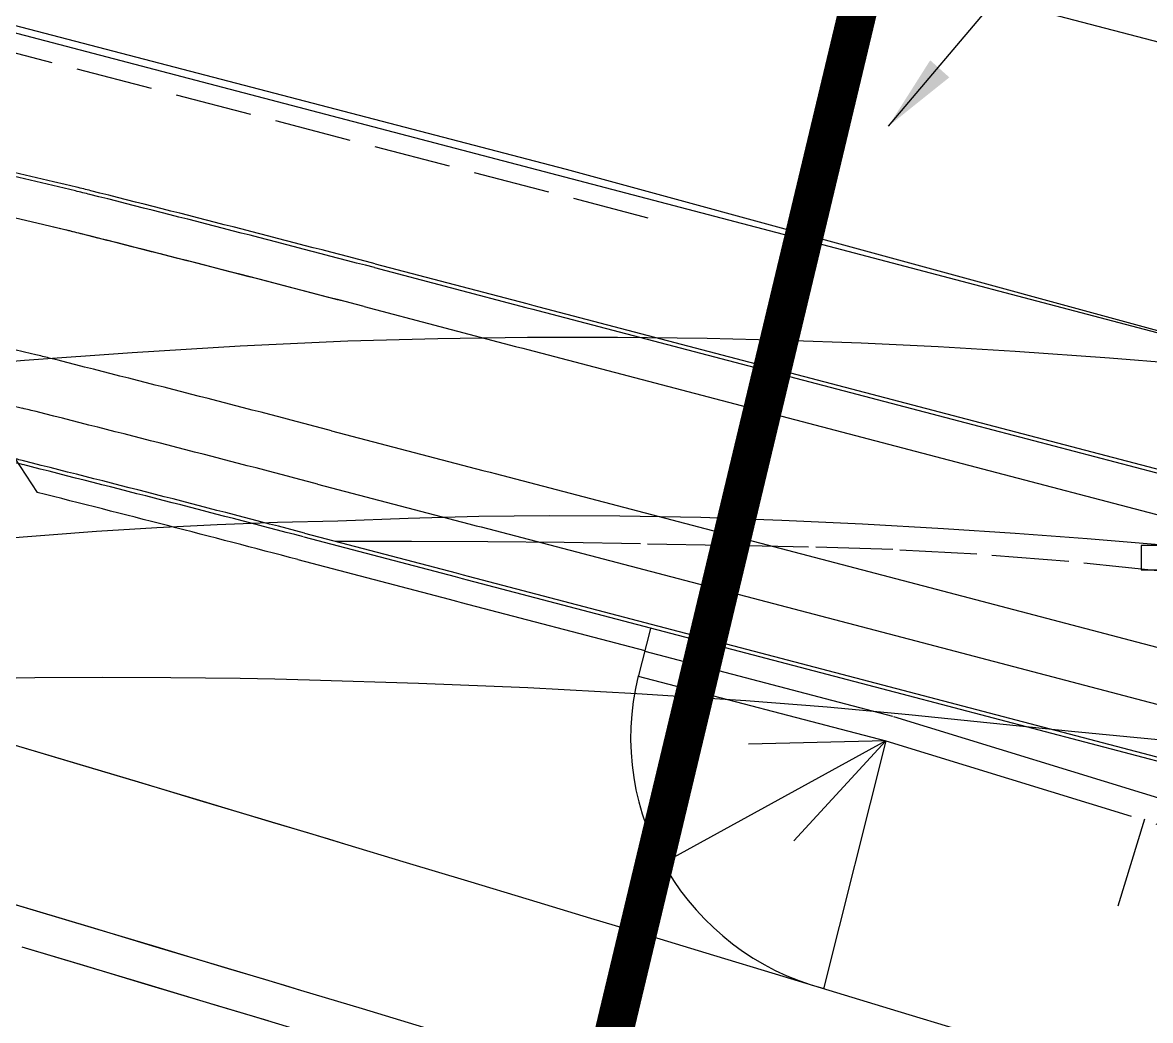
# Model space of a CAD drawing. Header units: millimetres. Extents: x 127045 to 128191, y 151549 to 152340.
# Drawn here: x 127429.78 to 127473.73, y 151959.5 to 151998.39 of the extents above; entities that cross this region are included whole.
import ezdxf

# ---------------------------------------------------------------- set-up
doc = ezdxf.new("R2010")
doc.units = ezdxf.units.MM
doc.header["$MEASUREMENT"] = 0
for name, pattern in [('HTS', [7.5, 4, -1, 1.5, -1]), ('INT_344$0$TYPE1', [4, 3, -1]), ('TGV_344$0$TYPE1', [4, 3, -1]), ('VOI_344$0$TYPE3', [11, 10, -1])]:
    doc.linetypes.add(name, pattern=pattern)
doc.layers.get('0').update_dxf_attribs({"color": 252, "linetype": 'CONTINUOUS'})
for name, color, linetype in [('-GAI_POS', 7, 'CONTINUOUS'), ('HT_SOU_POS', 1, 'HTS'), ('INT_344$0$102', 252, 'CONTINUOUS'), ('INT_344$0$104', 252, 'CONTINUOUS'), ('INT_344$0$105', 252, 'CONTINUOUS'), ('INT_344$0$136', 252, 'CONTINUOUS'), ('TGV_344$0$1', 252, 'CONTINUOUS'), ('TGV_344$0$5', 252, 'CONTINUOUS'), ('TXT_GAI_POS', 7, 'CONTINUOUS'), ('VOI_344$0$101', 252, 'CONTINUOUS'), ('VOI_344$0$104', 252, 'CONTINUOUS'), ('VOI_344$0$113', 252, 'CONTINUOUS'), ('VOI_344$0$136', 252, 'CONTINUOUS')]:
    doc.layers.add(name, color=color, linetype=linetype)

# ---------------------------------------------------------------- blocks, each defined once
blk = doc.blocks.new('INT_344')
at = {"layer": 'INT_344$0$102'}
for p, q in [((127430.192068, 151963.794393, 58.036018), (127427.795836, 151964.51087, 58.000347)), ((127430.201704, 151963.791698, 58.035679), (127427.805439, 151964.508064, 58.000491)), ((127432.588074, 151963.077163, 58.07169), (127430.192068, 151963.794393, 58.036018)), ((127432.597679, 151963.074364, 58.071834), (127430.201704, 151963.791698, 58.035679)), ((127434.983898, 151962.359323, 58.107361), (127432.588074, 151963.077163, 58.07169)), ((127434.993366, 151962.356066, 58.107988), (127432.597679, 151963.074364, 58.071834)), ((127432.155871, 151961.634187, 57.981689), (127429.76037, 151962.351265, 57.946018)), ((127432.165474, 151961.631388, 57.981833), (127429.770004, 151962.348571, 57.945679)), ((127436.395196, 151961.936077, 58.128828), (127434.983898, 151962.359323, 58.107361)), ((127437.388858, 151961.637121, 58.144143), (127434.993366, 151962.356066, 58.107988)), ((127437.806376, 151961.512439, 58.150295), (127436.395196, 151961.936077, 58.128828)), ((127434.55119, 151960.916498, 58.017361), (127432.155871, 151961.634187, 57.981689)), ((127434.560655, 151960.913242, 58.017988), (127432.165474, 151961.631388, 57.981833)), ((127439.78425, 151960.917845, 58.180298), (127437.388858, 151961.637121, 58.144143)), ((127439.217439, 151961.088408, 58.171762), (127437.806376, 151961.512439, 58.150295)), ((127440.628383, 151960.663984, 58.19323), (127439.217439, 151961.088408, 58.171762)), ((127435.96219, 151960.493341, 58.038828), (127434.55119, 151960.916498, 58.017361)), ((127436.955642, 151960.194448, 58.054143), (127434.560655, 151960.913242, 58.017988)), ((127439.995302, 151960.85444, 58.183531), (127439.78425, 151960.917845, 58.180298)), ((127440.206341, 151960.790995, 58.186764), (127439.995302, 151960.85444, 58.183531)), ((127440.417368, 151960.72751, 58.189997), (127440.206341, 151960.790995, 58.186764)), ((127440.628383, 151960.663984, 58.19323), (127440.417368, 151960.72751, 58.189997)), ((127443.023241, 151959.942927, 58.229955), (127440.628383, 151960.663984, 58.19323)), ((127443.023167, 151959.942683, 58.229955), (127440.628383, 151960.663984, 58.19323)), ((127437.373073, 151960.069792, 58.060295), (127435.96219, 151960.493341, 58.038828)), ((127439.35053, 151959.475324, 58.090298), (127436.955642, 151960.194448, 58.054143)), ((127438.783838, 151959.645851, 58.081762), (127437.373073, 151960.069792, 58.060295)), ((127445.417851, 151959.221051, 58.26668), (127443.023167, 151959.942683, 58.229955)), ((127445.417915, 151959.221261, 58.26668), (127443.023241, 151959.942927, 58.229955)), ((127440.194485, 151959.221516, 58.10323), (127438.783838, 151959.645851, 58.081762))]:
    blk.add_line(p, q, dxfattribs=at)
at = {"layer": 'INT_344$0$104'}
for p, q in [((127443.489124, 151988.833578), (127449.388382, 151987.285861)), ((127449.388382, 151987.285861), (127449.671138, 151987.211677)), ((127449.671138, 151987.211677), (127449.863678, 151987.161163)), ((127449.863678, 151987.161163), (127466.79608, 151982.718813)), ((127466.79608, 151982.718813), (127502.434561, 151973.368774)), ((127440.773789, 151978.483846), (127446.673048, 151976.936128)), ((127446.673048, 151976.936128), (127446.955804, 151976.861945)), ((127446.955804, 151976.861945), (127447.148343, 151976.811431)), ((127447.148343, 151976.811431), (127464.080746, 151972.36908)), ((127464.080746, 151972.36908), (127499.719227, 151963.019042))]:
    blk.add_line(p, q, dxfattribs=at)
for centre, radius, start, end in [((127336.832452, 151591.515464), 411.429636, 76.64800152, 78.67553167), ((127424.512022, 151960.857463), 31.822977, 75.6310225, 76.6774653), ((127144.116997, 150848.495576), 1178.980249, 75.290126068, 75.846123222), ((127422.91172, 151954.370509), 27.804416, 75.6038046, 76.6477264), ((127144.544509, 150850.186318), 1166.536368, 75.289264755, 75.844574363)]:
    blk.add_arc(centre, radius, start, end, dxfattribs=at)
at = {"layer": 'INT_344$0$105', "linetype": 'INT_344$0$TYPE1'}
for p, q in [((127431.898348, 151969.498338, 57.017618), (127429.500118, 151970.215412, 56.981948)), ((127431.907992, 151969.495641, 57.017277), (127429.509729, 151970.212604, 56.982089)), ((127434.296351, 151968.78051, 57.053288), (127431.898348, 151969.498338, 57.017618)), ((127434.305964, 151968.777709, 57.053432), (127431.907992, 151969.495641, 57.017277)), ((127436.694172, 151968.062072, 57.088959), (127434.296351, 151968.78051, 57.053288)), ((127436.703648, 151968.058812, 57.089588), (127434.305964, 151968.777709, 57.053432)), ((127438.106647, 151967.638473, 57.110426), (127436.694172, 151968.062072, 57.088959)), ((127439.101136, 151967.339268, 57.125744), (127436.703648, 151968.058812, 57.089588)), ((127439.519003, 151967.214482, 57.131893), (127438.106647, 151967.638473, 57.110426)), ((127441.498526, 151966.619392, 57.1619), (127439.101136, 151967.339268, 57.125744)), ((127440.931242, 151966.790097, 57.15336), (127439.519003, 151967.214482, 57.131893)), ((127442.343363, 151966.365319, 57.174828), (127440.931242, 151966.790097, 57.15336)), ((127441.709753, 151966.555934, 57.165132), (127441.498526, 151966.619392, 57.1619)), ((127441.920969, 151966.492436, 57.168364), (127441.709753, 151966.555934, 57.165132)), ((127442.132172, 151966.428898, 57.171596), (127441.920969, 151966.492436, 57.168364)), ((127442.343363, 151966.365319, 57.174828), (127442.132172, 151966.428898, 57.171596)), ((127444.740216, 151965.643662, 57.211553), (127442.343363, 151966.365319, 57.174828)), ((127444.740143, 151965.643417, 57.211553), (127442.343363, 151966.365319, 57.174828)), ((127447.136823, 151964.921184, 57.248278), (127444.740143, 151965.643417, 57.211553)), ((127447.136887, 151964.921394, 57.248278), (127444.740216, 151965.643662, 57.211553)), ((127449.533308, 151964.198302, 57.285003), (127447.136823, 151964.921184, 57.248278)), ((127449.53333, 151964.198373, 57.285003), (127447.136887, 151964.921394, 57.248278)), ((127451.929502, 151963.474456, 57.321728), (127449.533308, 151964.198302, 57.285003)), ((127451.929502, 151963.474456, 57.321728), (127449.53333, 151964.198373, 57.285003)), ((127454.325403, 151962.749642, 57.358453), (127451.929502, 151963.474456, 57.321728)), ((127454.325403, 151962.749642, 57.358453), (127451.929502, 151963.474456, 57.321728)), ((127456.721051, 151962.023989, 57.395178), (127454.325403, 151962.749642, 57.358453)), ((127456.721051, 151962.023989, 57.395178), (127454.325403, 151962.749642, 57.358453)), ((127459.116444, 151961.297498, 57.431903), (127456.721051, 151962.023989, 57.395178)), ((127459.116444, 151961.297498, 57.431903), (127456.721051, 151962.023989, 57.395178)), ((127461.511583, 151960.570168, 57.468628), (127459.116444, 151961.297498, 57.431903)), ((127461.511583, 151960.570168, 57.468628), (127459.116444, 151961.297498, 57.431903)), ((127463.906466, 151959.841999, 57.505353), (127461.511583, 151960.570168, 57.468628)), ((127463.906466, 151959.841999, 57.505353), (127461.511583, 151960.570168, 57.468628)), ((127466.301095, 151959.112991, 57.542078), (127463.906466, 151959.841999, 57.505353)), ((127466.301095, 151959.112991, 57.542078), (127463.906466, 151959.841999, 57.505353))]:
    blk.add_line(p, q, dxfattribs=at)
at = {"layer": 'INT_344$0$136', "linetype": 'Continuous'}
blk.add_line((127427.485294, 151984.41798, 64.065643), (127430.35673, 151980.074284), dxfattribs=at)
blk = doc.blocks.new('TGV_344$0$952_BORNEHM')
for p, q in [((7, 3), (7, 9)), ((11, 9), (11, 3)), ((11, 6), (7, 6))]:
    blk.add_line(p, q)
for points in [[(15, 3), (15, 9), (17, 6), (19, 9), (19, 3)], [(3, 3), (-3, 3), (-3, -3), (3, -3), (3, 3)]]:
    blk.add_lwpolyline(points)
blk = doc.blocks.new('TGV_344')
at = {"linetype": 'Continuous'}
for p, q in [((127430.260674, 151972.856122, 62.717), (127432.910843, 151972.869119, 62.751)), ((127432.910843, 151972.869119, 62.751), (127435.561, 151972.865, 62.785)), ((127427.610638, 151972.822314, 62.683), (127430.260674, 151972.856122, 62.717)), ((127435.561, 151972.865, 62.785), (127436.91123, 151972.854198, 62.845501)), ((127436.91123, 151972.854198, 62.845501), (127438.261351, 151972.83393, 62.906)), ((127438.261351, 151972.83393, 62.906), (127439.611296, 151972.804197, 62.9665)), ((127439.611296, 151972.804197, 62.9665), (127440.961, 151972.765, 63.027)), ((127440.961, 151972.765, 62.917999), (127445.214237, 151972.640779, 63.102505)), ((127445.214237, 151972.640779, 63.102505), (127449.465711, 151972.466355, 63.286999)), ((127449.465711, 151972.466355, 63.286999), (127453.714829, 151972.241751, 63.471492)), ((127453.714829, 151972.241751, 63.471492), (127457.961, 151971.967, 63.655998)), ((127457.961, 151971.967, 63.655998), (127461.140447, 151971.713977, 63.915021)), ((127461.140447, 151971.713977, 63.915021), (127464.315823, 151971.414141, 64.174034)), ((127464.315823, 151971.414141, 64.174034), (127467.488615, 151971.090999, 64.43303)), ((127467.488615, 151971.090999, 64.43303), (127470.661, 151970.768, 64.692001)), ((127470.661, 151970.768, 64.692001), (127473.487906, 151970.496222, 64.773223)), ((127473.487906, 151970.496222, 64.773223), (127476.316632, 151970.231408, 64.85447))]:
    blk.add_line(p, q, dxfattribs=at)
at = {"layer": 'TGV_344$0$1'}
for p, q in [((127435.76, 152007.669, 60.416), (127486.06, 151994.472, 61.181)), ((127407.916559, 152003.912832, 0.119917), (127450.961, 151992.668, 59.881001)), ((127450.961, 151992.668, 59.881001), (127475.161, 151986.07, 60.16)), ((127445.960268, 151986.065961, 60.645994), (127442.461, 151985.967, 60.727001)), ((127449.460547, 151986.111186, 60.564995), (127445.960268, 151986.065961, 60.645994)), ((127452.960961, 151986.109565, 60.484), (127449.460547, 151986.111186, 60.564995)), ((127456.461, 151986.068, 60.403), (127452.960961, 151986.109565, 60.484)), ((127459.463067, 151985.99756, 60.359998), (127456.461, 151986.068, 60.403)), ((127438.255499, 151985.776803, 60.823762), (127434.053767, 151985.51898, 60.920511)), ((127442.461, 151985.967, 60.727001), (127438.255499, 151985.776803, 60.823762)), ((127462.464012, 151985.889965, 60.316999), (127459.463067, 151985.99756, 60.359998)), ((127465.463435, 151985.746637, 60.274), (127462.464012, 151985.889965, 60.316999)), ((127468.461, 151985.569, 60.230999), (127465.463435, 151985.746637, 60.274)), ((127429.855848, 151985.209677, 61.017254), (127425.661, 151984.865, 61.113998)), ((127434.053767, 151985.51898, 60.920511), (127429.855848, 151985.209677, 61.017254)), ((127472.141412, 151985.308623, 60.27625), (127468.461, 151985.569, 60.230999)), ((127475.818547, 151985.005469, 60.321499), (127472.141412, 151985.308623, 60.27625)), ((127442.061, 151978.966, 60.412998), (127444.809622, 151979.075909, 60.358995)), ((127444.809622, 151979.075909, 60.358995), (127447.559546, 151979.146054, 60.304998)), ((127447.559546, 151979.146054, 60.304998), (127450.310197, 151979.17642, 60.251001)), ((127450.310197, 151979.17642, 60.251001), (127453.061, 151979.167, 60.196999)), ((127453.061, 151979.167, 60.196999), (127456.213445, 151979.106013, 60.228503)), ((127456.213445, 151979.106013, 60.228503), (127459.364404, 151978.994956, 60.260004)), ((127432.661, 151978.565, 60.702), (127435.008909, 151978.709845, 60.612246)), ((127435.008909, 151978.709845, 60.612246), (127437.358463, 151978.824972, 60.522499)), ((127437.358463, 151978.824972, 60.522499), (127439.709285, 151978.910361, 60.432752)), ((127439.709285, 151978.910361, 60.432752), (127442.061, 151978.966, 60.342999)), ((127459.364404, 151978.994956, 60.260004), (127462.513522, 151978.845174, 60.291503)), ((127462.513522, 151978.845174, 60.291503), (127465.661, 151978.668, 60.323002)), ((127465.661, 151978.668, 60.323002), (127468.464338, 151978.488896, 60.266753)), ((127428.103839, 151978.215825, 60.843764), (127432.661, 151978.565, 60.702)), ((127468.464338, 151978.488896, 60.266753), (127471.266073, 151978.284415, 60.210505)), ((127471.266073, 151978.284415, 60.210505), (127474.065361, 151978.046968, 60.154255))]:
    blk.add_line(p, q, dxfattribs=at)
at = {"layer": 'TGV_344$0$5', "linetype": 'TGV_344$0$TYPE1'}
for p, q in [((127454.161, 151990.768, 59.931999), (127400.061, 152004.865, 59.289001)), ((127444.93616, 151978.165939, 60.408499), (127441.961, 151978.166, 60.412998)), ((127447.911274, 151978.149418, 60.403999), (127444.93616, 151978.165939, 60.408499)), ((127450.886251, 151978.116438, 60.3995), (127447.911274, 151978.149418, 60.403999)), ((127453.861, 151978.067, 60.395), (127450.886251, 151978.116438, 60.3995)), ((127457.136243, 151978.008719, 60.395), (127453.861, 151978.067, 60.395)), ((127460.412377, 151977.94625, 60.395), (127457.136243, 151978.008719, 60.395)), ((127463.688245, 151977.844386, 60.395), (127460.412377, 151977.94625, 60.395)), ((127466.961, 151977.668, 60.395), (127463.688245, 151977.844386, 60.395)), ((127470.544901, 151977.37724, 60.43776), (127466.961, 151977.668, 60.395)), ((127474.121218, 151977.005347, 60.480514), (127470.544901, 151977.37724, 60.43776))]:
    blk.add_line(p, q, dxfattribs=at)
at = {"linetype": 'Continuous', "xscale": 0.159091, "yscale": 0.159091}
blk.add_blockref('TGV_344$0$952_BORNEHM', (127473.842, 151977.529, 60.327999), dxfattribs=at)
blk = doc.blocks.new('VOI_344')
at = {"linetype": 'Continuous'}
blk.add_arc((127463.588, 151970.516), 10.11, 166.1742, 255.2292, dxfattribs=at)
at = {"layer": 'VOI_344$0$101'}
for p, q in [((127425.388, 151999.061, 59.589), (127460.21, 151989.927, 60.106)), ((127460.21, 151989.927, 60.106), (127490.966, 151981.838, 60.518)), ((127443.091, 151987.315), (127448.99, 151985.767)), ((127443.091, 151987.315), (127448.99, 151985.767)), ((127448.99, 151985.767), (127449.273, 151985.693)), ((127448.99, 151985.767), (127449.273, 151985.693)), ((127449.273, 151985.693), (127449.465, 151985.643)), ((127449.273, 151985.693), (127449.465, 151985.643)), ((127449.465, 151985.643), (127466.398, 151981.2)), ((127449.465, 151985.643), (127466.398, 151981.2)), ((127441.822, 151982.479), (127447.721, 151980.931)), ((127447.721, 151980.931), (127448.004, 151980.857)), ((127448.004, 151980.857), (127448.196, 151980.806)), ((127448.196, 151980.806), (127465.129, 151976.364)), ((127466.398, 151981.2), (127502.036, 151971.85)), ((127466.398, 151981.2), (127502.036, 151971.85)), ((127441.276, 151980.399), (127447.176, 151978.851)), ((127447.176, 151978.851), (127447.458, 151978.777)), ((127447.458, 151978.777), (127447.651, 151978.727)), ((127447.651, 151978.727), (127464.583, 151974.284)), ((127465.129, 151976.364), (127500.767, 151967.014)), ((127464.583, 151974.284), (127500.222, 151964.934))]:
    blk.add_line(p, q, dxfattribs=at)
for centre, radius, start, end in [((127336.832, 151591.515), 409.86, 76.64703, 78.67456), ((127337.518, 151594.703), 406.6, 76.64605, 78.67335), ((127423.392, 151956.319), 34.928, 75.6538, 76.6984), ((127424.512, 151960.857), 30.253, 75.6193, 76.6657), ((127144.117, 150848.496), 1177.41, 75.290115, 75.846113), ((127144.427, 150849.721), 1176.146, 75.289563, 75.845102), ((127337.518, 151594.703), 401.6, 76.6429, 78.6702), ((127337.817, 151596.093), 398.028, 76.64101, 78.66831), ((127423.392, 151956.319), 29.928, 75.6202, 76.6648), ((127144.427, 150849.721), 1171.146, 75.289522, 75.845061), ((127422.912, 151954.371), 29.784, 75.6205, 76.6645), ((127144.544, 150850.186), 1168.517, 75.289281, 75.84459)]:
    blk.add_arc(centre, radius, start, end, dxfattribs=at)
at = {"layer": 'VOI_344$0$104'}
for p, q in [((127443.527, 151988.979), (127449.426, 151987.431)), ((127449.426, 151987.431), (127449.709, 151987.357)), ((127449.709, 151987.357), (127449.902, 151987.306)), ((127449.902, 151987.306), (127466.834, 151982.864)), ((127466.834, 151982.864), (127502.473, 151973.514)), ((127440.736, 151978.339), (127446.635, 151976.791)), ((127446.635, 151976.791), (127446.918, 151976.717)), ((127446.918, 151976.717), (127447.11, 151976.666)), ((127447.11, 151976.666), (127464.043, 151972.224)), ((127464.043, 151972.224), (127499.681, 151962.874))]:
    blk.add_line(p, q, dxfattribs=at)
for centre, radius, start, end in [((127336.832, 151591.515), 411.58, 76.6481, 78.67563), ((127424.512, 151960.857), 31.973, 75.632, 76.6784), ((127144.117, 150848.496), 1179.13, 75.29013, 75.846127), ((127422.912, 151954.37), 27.654, 75.6025, 76.6464), ((127144.544, 150850.186), 1166.386, 75.289263, 75.844572)]:
    blk.add_arc(centre, radius, start, end, dxfattribs=at)
at = {"layer": 'VOI_344$0$113', "linetype": 'VOI_344$0$TYPE3'}
for p, q in [((127454.244, 151974.769), (127453.766, 151972.893)), ((127453.773, 151972.919), (127463.421, 151970.388)), ((127463.421, 151970.388), (127454.742, 151965.62)), ((127463.421, 151970.388), (127458.067, 151970.26)), ((127463.421, 151970.388), (127459.834, 151966.492)), ((127463.421, 151970.388), (127460.994, 151960.728)), ((127463.421, 151970.388), (127498.825, 151959.514)), ((127473.498, 151967.334), (127472.463, 151963.954))]:
    blk.add_line(p, q, dxfattribs=at)
at = {"layer": 'VOI_344$0$136'}
for p, q in [((127440.505, 151977.459), (127446.404, 151975.911)), ((127446.404, 151975.911), (127446.687, 151975.837)), ((127446.687, 151975.837), (127446.879, 151975.786)), ((127446.879, 151975.786), (127454.033, 151973.909))]:
    blk.add_line(p, q, dxfattribs=at)
at = {"layer": 'VOI_344$0$136', "linetype": 'Continuous'}
for p, q in [((127454.027, 151973.886), (127463.675, 151971.355)), ((127463.715, 151971.344), (127499.118, 151960.47))]:
    blk.add_line(p, q, dxfattribs=at)
at = {"layer": 'VOI_344$0$136'}
blk.add_arc((127165.546, 150931.717), 1081.285, 75.268548, 75.823858, dxfattribs=at)
blk = doc.blocks.new('FR-344-A')
for name in ['TGV_344', 'INT_344', 'VOI_344']:
    blk.add_blockref(name, (0, 0))

msp = doc.modelspace()

# ---------------------------------------------------------------- linework, layer by layer
at = {"layer": '-GAI_POS', "const_width": 1.5}
msp.add_lwpolyline([(127444.041, 151922.244), (127465.663, 152012.804)], dxfattribs=at)
at = {"layer": 'HT_SOU_POS', "color": 2}
msp.add_lwpolyline([(127390, 152141.033), (127389.901, 152136.65, 0.169974), (127398.088, 152119.896), (127398.088, 152119.896), (127437.521, 152089.724), (127466.241, 152013.786), (127440.587, 151908.536), (127427.332, 151912.842), (127416.74, 151915.187), (127407.015, 151916.778), (127402.792, 151916.937), (127398.627, 151917.205), (127395.186, 151917.189)], format="xyb", dxfattribs=at)
at = {"layer": 'HT_SOU_POS', "color": 13, "linetype": 'Continuous'}
msp.add_lwpolyline([(127390.613, 152140.981), (127390.086, 152136.672, 0.169974), (127398.218, 152120.028, 0.005067), (127428.36, 152096.821), (127437.727, 152089.878), (127466.435, 152013.798), (127440.754, 151908.197), (127427.283, 151912.662), (127416.704, 151915.004), (127406.997, 151916.593), (127402.782, 151916.751), (127398.622, 151917.019), (127395.186, 151917.003)], format="xyb", dxfattribs=at)
at = {"layer": 'HT_SOU_POS'}
msp.add_lwpolyline([(127395.841, 152121.914, 0.011616), (127396.744, 152120.793), (127396.744, 152120.793), (127437.448, 152089.673), (127466.041, 152013.773), (127440.484, 151908.684), (127427.383, 151913.026), (127416.776, 151915.375), (127407.034, 151916.968), (127402.801, 151917.128), (127398.633, 151917.396), (127395.185, 151917.38)], format="xyb", dxfattribs=at)
at = {"layer": 'TXT_GAI_POS'}
msp.add_line((127463.521, 151994.347), (127513.544, 152053.359), dxfattribs=at)
msp.add_solid([(127465.894, 151996.249), (127465.149, 151996.916), (127463.521, 151994.347)], dxfattribs=at)

# ---------------------------------------------------------------- block references
msp.add_blockref('FR-344-A', (0, 0))

doc.saveas('drawing.dxf')
